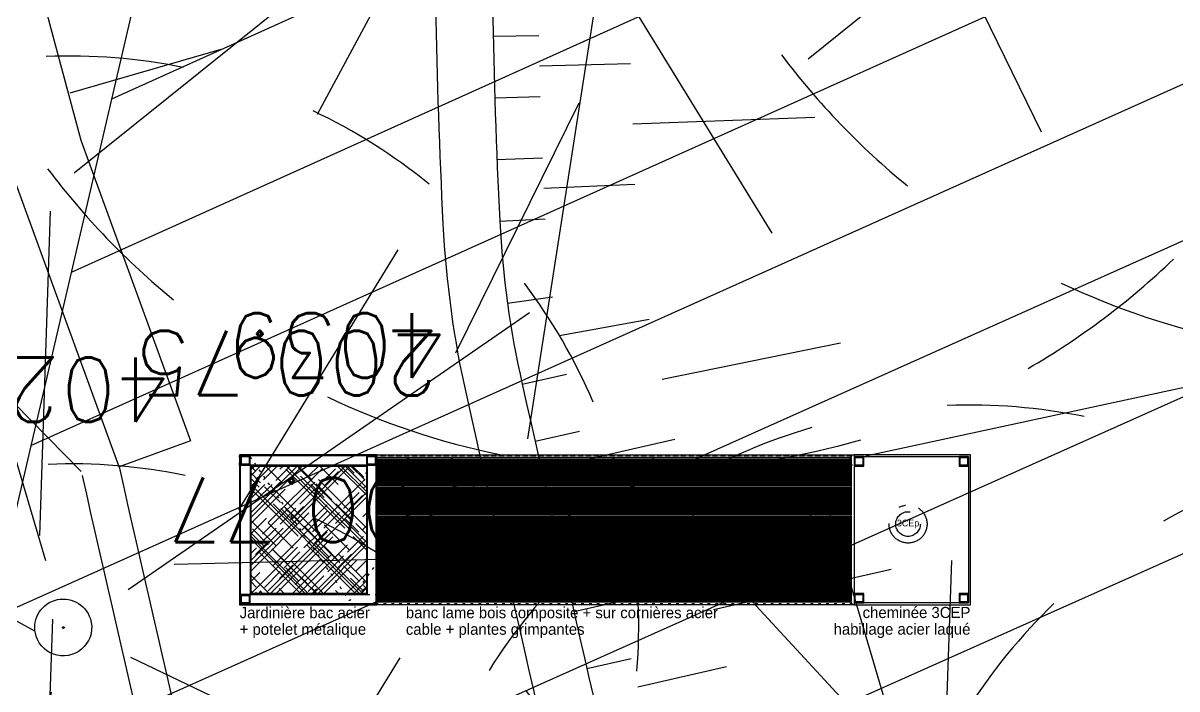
# Model space of a CAD drawing. Extents: x -594 to 29166, y -5797 to 14313.
# Drawn here: x 13270 to 13878, y 3901 to 4252 of the extents above; entities that cross this region are included whole.
import ezdxf
from ezdxf.enums import TextEntityAlignment as Align
from ezdxf.lldxf.tags import DXFTag

# ---------------------------------------------------------------- set-up
doc = ezdxf.new("R2010")
doc.units = 0
doc.linetypes.add('Style de ligne -15', pattern=[2.0832800000000002, 1.25, -0.41656, 0.1388600000000001, -0.2778600000000001])
doc.linetypes.add('Style de ligne -27', pattern=[0.16404198823221328, 0.05468066274407109, -0.1093613254881422])
doc.layers.get('0').update_dxf_attribs({"color": 252})
for name, color, linetype in [('A SITE', 252, 'Continuous'), ('B GÈnÈral_Hatch', 252, 'Continuous'), ('B Général', 252, 'Continuous'), ('C ANNOTATIONS-prestations', 252, 'Continuous'), ('Fond topo - CLO_MUR', 252, 'Continuous'), ('Fond topo - ESPACE_BOISE', 252, 'Continuous'), ('Fond topo - TAL', 252, 'Continuous'), ('Fond topo - TAL_HAC', 252, 'Continuous'), ('Fond topo - VEG', 252, 'Continuous'), ('Fond topo - Z_500', 252, 'Continuous'), ('prlm-VRD', 252, 'Continuous'), ('SA - béton balayé', 252, 'Continuous'), ('SA - EBC', 252, 'Continuous')]:
    doc.layers.add(name, color=color, linetype=linetype)
for name, color, linetype, plot in [('Fond topo - N', 252, 'Continuous', False), ('Fond topo - NCACHE', 252, 'Continuous', False), ('Fond topo - ZCACHE', 252, 'Continuous', False)]:
    doc.layers.add(name, color=color, linetype=linetype, plot=plot)
doc.layers.add('Fond topo - P', color=252, linetype='Continuous', lineweight=50)
doc.layers.add('Fond topo - VOI', color=252, linetype='Continuous', lineweight=25)
doc.styles.add('Eurostile', font='')
doc.styles.add('SIMPLEX', font='simplex_.ttf', dxfattribs={"height": 1.25})
doc.styles.get('Eurostile').set_extended_font_data('Eurostile')
tags = doc.linetypes.add('L1', pattern=[1.0000000298023224, 0.6000000238418579, -0.4000000059604645]).pattern_tags.tags
tags[6:7] = [DXFTag(74, 4), DXFTag(75, 0), DXFTag(340, '0'), DXFTag(46, 0.0), DXFTag(50, 0.0), DXFTag(44, 0.0), DXFTag(45, 0.0)]
tags[4:5] = [DXFTag(74, 4), DXFTag(75, 0), DXFTag(340, '0'), DXFTag(46, 0.0), DXFTag(50, 0.0), DXFTag(44, 0.0), DXFTag(45, 0.0)]
tags = doc.linetypes.add('L16', pattern=[0.37500001490116125, 0.300000011920929, -0.07500000298023224]).pattern_tags.tags
tags[6:7] = [DXFTag(74, 4), DXFTag(75, 0), DXFTag(340, '0'), DXFTag(46, 0.0), DXFTag(50, 0.0), DXFTag(44, 0.0), DXFTag(45, 0.0)]
tags[4:5] = [DXFTag(74, 4), DXFTag(75, 0), DXFTag(340, '0'), DXFTag(46, 0.0), DXFTag(50, 0.0), DXFTag(44, 0.0), DXFTag(45, 0.0)]
tags = doc.linetypes.add('L8', pattern=[0.22500000894069674, 0.1500000059604645, -0.07500000298023224]).pattern_tags.tags
tags[6:7] = [DXFTag(74, 4), DXFTag(75, 0), DXFTag(340, '0'), DXFTag(46, 0.0), DXFTag(50, 0.0), DXFTag(44, 0.0), DXFTag(45, 0.0)]
tags[4:5] = [DXFTag(74, 4), DXFTag(75, 0), DXFTag(340, '0'), DXFTag(46, 0.0), DXFTag(50, 0.0), DXFTag(44, 0.0), DXFTag(45, 0.0)]
pattern_1 = [(0, (0.5291666661738418, -0.705555555637693), (0.3527777774492279, -0.4409722221811535), [])]

# ---------------------------------------------------------------- blocks, each defined once
blk = doc.blocks.new('B n0.Groupe-198-1')
at = {"layer": 'B GÈnÈral_Hatch', "linetype": 'Continuous'}
h = blk.add_hatch(dxfattribs=at)
h.set_pattern_fill('BOIS FIL HOR', color=256, style=0, pattern_type=2)
h.set_pattern_definition(pattern_1)
h.paths.add_polyline_path([(123764.1965350585, -121944.9141044685), (124014.1965350585, -121944.9141044685), (124014.1965350585, -121959.4141044685), (123764.1965350585, -121959.4141044685)])
h = blk.add_hatch(dxfattribs=at)
h.set_pattern_fill('H_VEGETAL 3', color=256, style=0, pattern_type=2)
h.set_pattern_definition([(45, (0, 0), (23.21277777777778, -1.975555555555554), [44.00325499323885, -6.286179284748407]), (45, (-3.580694444444445, -6.790972222222223), (-3.547100376742661, -28.55567740103512), [18.85853785424522, -31.43089642374203]), (45.00000000000001, (3.143089642374203, -3.143089642374204), (2.536632579847984, -22.53913257984798), [40.349174572, -45.500133028]), (45, (1.605138888888889, -7.77875), (26.40036553643869, 1.257412241339084), [38.97431156544013, -11.31512271254713]), (45.00000000000001, (6.286179284748407, -6.286179284748408), (12.57235856949681, -12.57235856949681), [11.78344608, -2.945861519999999]), (45, (7.857724105935507, -7.857724105935509), (12.57235856949682, -12.57235856949682), [9.864344, -16.094456]), (45, (9.429268927122608, -9.42926892712261), (12.57235856949682, -12.57235856949682), []), (45.00000000000001, (0.1852083333333346, -21.73111111111112), (12.57235856949682, -12.57235856949682), [66.77511918, -54.63418841999999]), (135, (6.420555555555556, -3.210277777777778), (24.69444444444444, 4.198055555555555), [44.0034553, -6.286207899999997]), (135, (11.85333333333333, -12.10027777777778), (-29.63333333333333, 0.9877777777777794), [18.8586237, -31.4310395]), (135, (0.7408333333333332, -4.691944444444444), (-6.667499999999998, -21.73111111111112), [40.34934170399998, -45.500321496]), (135, (5.926666666666666, -14.07583333333333), (24.94138888888889, 3.704166666666667), [38.97448898, -11.31517422]), (135, (8.39611111111111, -20.0025), (16.79222222222223, 11.85333333333334), [11.78373056, -2.945932639999999]), (135, (3.704166666666667, -18.27388888888889), (-15.80444444444445, -12.84111111111111), [9.864344, -16.094456]), (135, (1.728611111111111, -19.50861111111112), (18.02694444444444, 10.61861111111111), []), (135, (4.444999999999999, -26.17611111111112), (14.32277777777778, 14.56972222222222), [66.77531476, -54.63434843999999])])
h.paths.add_polyline_path([(123697.8484915918, -122015.9141044685), (123697.8484915918, -121948.8141044684), (123758.6965350585, -121948.8141044684), (123758.6965350585, -122015.9141044685)])
h = blk.add_hatch(dxfattribs=at)
h.set_pattern_fill('BOIS FIL HOR', color=256, style=0, pattern_type=2)
h.set_pattern_definition(pattern_1)
h.paths.add_polyline_path([(123764.1965350585, -121960.0141044684), (124014.1965350585, -121960.0141044684), (124014.1965350585, -121974.5141044684), (123764.1965350585, -121974.5141044684)])
h = blk.add_hatch(dxfattribs=at)
h.set_pattern_fill('BOIS FIL HOR', color=256, style=0, pattern_type=2)
h.set_pattern_definition(pattern_1)
h.paths.add_polyline_path([(123764.1965350585, -121975.1141044684), (124014.1965350585, -121975.1141044684), (124014.1965350585, -121989.6141044684), (123764.1965350585, -121989.6141044684)])
h = blk.add_hatch(dxfattribs=at)
h.set_pattern_fill('BOIS FIL HOR', color=256, style=0, pattern_type=2)
h.set_pattern_definition(pattern_1)
h.paths.add_polyline_path([(123764.1965350585, -121990.2141044684), (124014.1965350585, -121990.2141044684), (124014.1965350585, -122004.7141044684), (123764.1965350585, -122004.7141044684)])
h = blk.add_hatch(dxfattribs=at)
h.set_pattern_fill('BOIS FIL HOR', color=256, style=0, pattern_type=2)
h.set_pattern_definition(pattern_1)
h.paths.add_polyline_path([(123764.1965350585, -122005.3141044684), (124014.1965350585, -122005.3141044684), (124014.1965350585, -122019.8141044684), (123764.1965350585, -122019.8141044684)])
at = {"layer": 'B Général', "linetype": 'Continuous', "flags": 128}
for points in [[(123764.1965350585, -122021.9141044685), (123764.1965350585, -121942.8141044684), (123691.8484915918, -121942.8141044684), (123691.8484915918, -122021.9141044685)], [(123697.3484915918, -121948.3141044684), (123697.3484915918, -121943.3141044684), (123692.3484915918, -121943.3141044684), (123692.3484915918, -121948.3141044684)], [(123692.3484915918, -121943.3141044684), (123763.6965350585, -121943.3141044684), (123763.6965350585, -122021.4141044685), (123692.3484915918, -122021.4141044685)], [(123692.8484915918, -121943.8141044684), (123696.8484915918, -121943.8141044684), (123696.8484915918, -121947.8141044684), (123692.8484915918, -121947.8141044684)], [(123763.6965350585, -121948.3141044684), (123763.6965350585, -121943.3141044685), (123758.6965350586, -121943.3141044685), (123758.6965350585, -121948.3141044684)], [(123759.1965350586, -121943.8141044685), (123763.1965350585, -121943.8141044685), (123763.1965350585, -121947.8141044684), (123759.1965350586, -121947.8141044684)], [(123764.1965350585, -121942.8141044684), (124014.1965350585, -121942.8141044684), (124014.1965350585, -121944.3141044684), (123764.1965350585, -121944.3141044684)], [(123764.1965350585, -121944.9141044685), (124014.1965350585, -121944.9141044685), (124014.1965350585, -121959.4141044685), (123764.1965350585, -121959.4141044685)], [(124014.1965350585, -121942.8141044684), (124015.6965350585, -121942.8141044684), (124015.6965350585, -122021.9141044685), (124014.1965350585, -122021.9141044685)], [(124076.9691125021, -122021.9141044685), (124076.9691125021, -121942.8141044684), (124015.7505171693, -121942.8141044684), (124015.7505171693, -121943.8141044685), (124075.9691125021, -121943.8141044685), (124075.9691125021, -122020.9141044685), (124015.7505171693, -122020.9141044685), (124015.7505171693, -122021.9141044685)], [(124020.7505171692, -121948.8141044684), (124020.7505171692, -121943.8141044685), (124015.7505171693, -121943.8141044685), (124015.7505171693, -121948.8141044684)], [(124016.2505171693, -121944.3141044685), (124020.2505171692, -121944.3141044685), (124020.2505171692, -121948.3141044684), (124016.2505171693, -121948.3141044684)], [(124075.9691125021, -121948.8141044684), (124075.9691125021, -121943.8141044685), (124070.9691125021, -121943.8141044685), (124070.9691125021, -121948.8141044684)], [(124071.4691125021, -121944.3141044685), (124075.4691125021, -121944.3141044685), (124075.4691125021, -121948.3141044684), (124071.4691125021, -121948.3141044684)], [(123759.1965350585, -122016.4141044685), (123759.1965350585, -121948.3141044684), (123697.3484915918, -121948.3141044684), (123697.3484915918, -122016.4141044685)], [(123697.8484915918, -122015.9141044685), (123697.8484915918, -121948.8141044684), (123758.6965350585, -121948.8141044684), (123758.6965350585, -122015.9141044685)], [(123697.8484915918, -121948.8141044684), (123758.6965350585, -121948.8141044684), (123758.6965350585, -122015.9141044685), (123697.8484915918, -122015.9141044685)], [(123764.1965350585, -121960.0141044684), (124014.1965350585, -121960.0141044684), (124014.1965350585, -121974.5141044684), (123764.1965350585, -121974.5141044684)], [(123764.1965350585, -121975.1141044684), (124014.1965350585, -121975.1141044684), (124014.1965350585, -121989.6141044684), (123764.1965350585, -121989.6141044684)], [(123764.1965350585, -121990.2141044684), (124014.1965350585, -121990.2141044684), (124014.1965350585, -122004.7141044684), (123764.1965350585, -122004.7141044684)], [(123764.1965350585, -122005.3141044684), (124014.1965350585, -122005.3141044684), (124014.1965350585, -122019.8141044684), (123764.1965350585, -122019.8141044684)], [(123697.3484915918, -122021.4141044685), (123697.3484915918, -122016.4141044685), (123692.3484915918, -122016.4141044685), (123692.3484915918, -122021.4141044685)], [(123692.8484915918, -122016.9141044685), (123696.8484915918, -122016.9141044685), (123696.8484915918, -122020.9141044685), (123692.8484915918, -122020.9141044685)], [(124020.7505171692, -122020.9141044685), (124020.7505171692, -122015.9141044685), (124015.7505171693, -122015.9141044685), (124015.7505171693, -122020.9141044685)], [(124016.2505171693, -122016.4141044685), (124020.2505171692, -122016.4141044685), (124020.2505171692, -122020.4141044685), (124016.2505171693, -122020.4141044685)], [(124075.9691125021, -122020.9141044685), (124075.9691125021, -122015.9141044685), (124070.9691125021, -122015.9141044685), (124070.9691125021, -122020.9141044685)], [(124071.4691125021, -122016.4141044685), (124075.4691125021, -122016.4141044685), (124075.4691125021, -122020.4141044685), (124071.4691125021, -122020.4141044685)], [(123764.1965350585, -122020.4141044685), (124014.1965350585, -122020.4141044685), (124014.1965350585, -122021.9141044685), (123764.1965350585, -122021.9141044685)]]:
    blk.add_lwpolyline(points, close=True, dxfattribs=at)
at = {"layer": 'B Général', "linetype": 'Style de ligne -27', "ltscale": 25.4, "flags": 128}
for points in [[(123691.8484915918, -121948.3141044684), (123691.8484915918, -121943.3141044684), (124014.1965350585, -121943.3141044684), (124014.1965350585, -121948.3141044684)], [(123697.3484915918, -121948.3141044684), (123697.3484915918, -121943.3141044684), (124015.6965350585, -121943.3141044684), (124015.6965350585, -121948.3141044684)], [(123697.3484915918, -122021.4141044685), (123697.3484915918, -122016.4141044685), (124015.6965350585, -122016.4141044685), (124015.6965350585, -122021.4141044685)]]:
    blk.add_lwpolyline(points, close=True, dxfattribs=at)
blk.add_lwpolyline([(124014.1965350585, -121943.7141044684), (123961.6965350585, -122019.8141044684), (123909.1965350585, -121943.7141044684), (123856.6965350585, -122019.8141044684), (123804.1965350585, -121943.7141044684), (123749.8484915918, -122019.8141044684), (123697.3484915918, -121943.7141044684)], dxfattribs=at)
at = {"layer": 'B Général', "linetype": 'Style de ligne -27', "ltscale": 25.4}
for centre in [(123779.3552676695, -121946.8141044684), (123887.6619343362, -121946.8141044684)]:
    blk.add_circle(centre, 2.500000000005726, dxfattribs=at)
at = {"layer": 'C ANNOTATIONS-prestations', "char_height": 5.87962962962963, "line_spacing_factor": 0.8945783132530121, "style": 'Eurostile'}
for s, insert, width, attachment_point in [('Jardinière bac acier ', (123691.8484915918, -122023.0900303944), 81.75, 1), ('banc lame bois composite + sur cornières acier', (123779.4357063103, -122023.0900303944), 202, 1), ('cheminée 3CEP \\Phabillage acier laqué', (124076.9691125021, -122023.0018359499), 79.8217977867229, 3), ('+ potelet métalique', (123691.8484915918, -122031.8212803944), 81.75, 1), ('cable + plantes grimpantes', (123779.4357063103, -122031.8212803944), 202, 1)]:
    blk.add_mtext(s, dxfattribs=dict(at, insert=insert, width=width, attachment_point=attachment_point))
blk = doc.blocks.new('xi.3cep130-200')
at = {"layer": 'B Général', "linetype": 'Style de ligne -15', "ltscale": 25.4}
for radius in [10, 6.5]:
    blk.add_circle((0, 0), radius, dxfattribs=at)
at = {"layer": 'B Général', "insert": (0, 0), "char_height": 3.527777777777778, "width": 16.49075757575903, "attachment_point": 5, "line_spacing_factor": 0.8945783132530122, "style": 'Eurostile'}
blk.add_mtext('3CEp', dxfattribs=at)
blk = doc.blocks.new('A 90.PTOPO')
at = {"layer": 'Fond topo - NCACHE', "style": 'SIMPLEX'}
blk.add_attdef('MAT', text='', height=0.34, dxfattribs=at).set_placement((0.09999999986030161, -0.09999999962747097), align=Align.TOP_LEFT)
at = {"layer": 'Fond topo - ZCACHE', "style": 'SIMPLEX'}
blk.add_attdef('ALT', (0.09999999986030161, 0.09999999962747097), '', height=0.34, dxfattribs=at)
blk = doc.blocks.new('A 90.VEG14')
at = {"ltscale": 2, "flags": 128}
for points in [[(0.5, 0, -1), (-0.5, 0, -1)], [(0.016, 0, -1), (-0.016, 0, -1)]]:
    blk.add_lwpolyline(points, format="xyb", close=True, dxfattribs=at)
blk = doc.blocks.new('A 90.VEG12')
at = {"ltscale": 2}
for p, q in [((0.01815258799999997, 0.057406781), (0.100441039, 0.47293725)), ((0.05749608, 0.253444298), (0.145517598, 0.414706841)), ((0.037902722, 0.15845596), (-0.06593155700000003, 0.344147082)), ((-0.158788295, 0.086017079), (-0.245985314, 0.284587218)), ((0.04981112299999996, 0.033821695), (0.391570728, 0.285894318)), ((0.143890955, 0.107467204), (0.230033352, 0.253971609)), ((0.2917471699999999, 0.208620217), (0.392372872, 0.233301274)), ((-0.05229389700000003, 0.02983962500000001), (-0.383643778, 0.204631851)), ((-0.05265807700000003, -0.029192154), (-0.412380265, -0.256628677)), ((-0.09359106700000003, -0.049762263), (-0.2956446150000001, -0.04653133200000001)), ((0.01825986499999999, -0.057372749), (0.107637982, -0.4128258760000001)), ((0.02259491799999996, -0.07955337300000001), (0.001649748999999978, -0.36183712)), ((-0.151821475, -0.09483882200000002), (-0.2999525240000001, -0.315936062)), ((0.05371548199999998, -0.188497704), (0.197263789, -0.356749422))]:
    blk.add_line(p, q, dxfattribs=at)
for start, end in [(90, 103.8461539085843), (62.30769199853572, 76.15384597947835), (117.6923078993823, 131.5384619204946), (34.61538499867542, 48.46153799321151), (173.0769230068974, 186.9230769931026), (200.7692310571047, 214.6153850641662), (311.5384620067885, 325.3846150013246), (228.4615380795054, 242.3076921006177), (283.8461540205217, 297.6923080014643), (256.1538460914157, 270)]:
    blk.add_arc((0, 0), 0.496982058, start, end, dxfattribs=at)
blk = doc.blocks.new('A$C380262B1')
at = {"layer": 'SA - béton balayé'}
h = blk.add_hatch(dxfattribs=at)
h.set_pattern_fill('BETON_BALAYE', color=256, scale=50, angle=-20.82846392552948, style=0, pattern_type=2)
h.set_pattern_definition([(339.1715360744705, (-355966725.0913794, -417896002.4038396), (120.5899727452301, 7.619611099305162), [750, -100, 250, -50]), (339.1715360744705, (-355966654.0479279, -417896002.6831044), (-23.08696394935313, 79.93273481872912), [150, -16.5, 300, -37.5]), (339.1715360744705, (-355966686.6133692, -417895971.5705341), (254.9204179624569, -61.13779932125717), [400, -70, 200, -50])])
h.paths.add_polyline_path([(1873.113977955654, -1045.302820485085), (1723.694125330076, -1045.058329775929), (1723.307328578085, -925.0544283539057), (2345.532266516238, -924.7764729894698), (2345.145130297169, -964.4988502375782), (3017.950370302424, -1034.733838774264), (4386.429105047137, -1035.296649020165, 0.4554572218905719), (4485.51508099772, -921.50833401829, -0.01964105558483272), (4467.221169918776, -749.9391863122582), (4481.542929168791, 248.8766504451632, 0.1673816827692034), (4271.636023558676, 941.6985101997852, -0.1543094570110363), (3947.719518048689, 1816.496034897864), (3948.121993010864, 2223.469870258123), (4228.121712291613, 2223.073383234441), (4227.560372790322, 1826.65438670665, 0.1545072172811908), (4495.384320942685, 1110.103053227067, -0.1683812778433724), (4761.346017243341, 238.37751140818), (4744.886533962563, -628.3880593255162, 0.0517561400087343), (4870.208288822323, -1347.367929667234, 0.07683847701793518), (5066.27194066532, -1775.590235739946, 0.01799232693758742), (5358.835439849645, -2186.503778491169), (5613.365647150204, -2444.26066800952), (5515.134513610974, -2706.88981320709, -0.1699699658030997), (4566.215102141723, -1299.586025625467, 0.3336449647308316), (4374.211731227115, -1155.291634611785), (3011.679256986827, -1154.731269739568), (2987.463968060911, -1152.203405182809), (2588.298533950001, -2690.259298682213), (2395.835024816915, -3771.221282333136, 0.4142135626327677), (2476.75752537325, -3887.20209505409), (2969.033070793375, -3974.850948899984), (2947.999150305986, -4092.993126623333), (2455.722538055852, -4005.344082973897, -0.4142135620652547), (2277.693036897108, -3750.186295062304), (2470.928195118904, -2664.89038169384), (2866.758767655119, -1139.602836966515)])
at = {"layer": 'SA - EBC'}
h = blk.add_hatch(dxfattribs=at)
h.set_pattern_fill('_USER', color=256, scale=75, angle=-335.8284639255295, style=0, pattern_type=0)
h.set_pattern_definition([(24.17153607447054, (-355966725.0913794, -417896002.4038396), (-30.71023888770651, 68.42427367140989), [])])
h.paths.add_polyline_path([(9533.967289561406, -8391.022676602006), (7823.560263682157, -8197.032719478011), (7677.26634000428, -8624.200356937945), (6795.644808141515, -8561.406107898802), (5968.179506575689, -8295.55842038244), (5307.727831928059, -7899.99740216881, -0.3248648439675891), (5215.66356504336, -6186.960641667247, -0.2814891280233847), (6034.588919347152, -5793.906059488654), (6977.488194359466, -5966.359615046531, 0.1695292869953866), (8622.524935239926, -5863.042801246047, 0.3340686001642133), (8902.106720628217, -5382.998490706086, 0.09326601099187866), (8620.675744628534, -4484.154293872416, 0.153138720952933), (7983.041431754827, -3856.574170198292), (6774.001917056739, -3250.65084323287), (5737.27900213562, -2651.023222506046, -0.1642525569746835), (4858.435642998666, -1650.659172795713), (4817.150435736403, -1198.612694069743), (4848.756969021633, -647.3217743448913), (5422.659926814958, 1808.548009581864, 0.4390366150430304), (6435.564773995429, 2874.098786618561, -0.09336270403907257), (6508.739385334775, 3486.828686110675, 0.1042719612268155), (6540.439700800925, 3811.755312792957), (6460.564939025789, 4655.403570830822), (7373.38954936713, 4920.791836176068), (7554.008261486888, 4259.8578767851), (7298.873095074669, 4188.137014396489), (7509.021686343476, 3441.03382807225, -0.2009829630450486), (7456.712778378278, 3016.095944307745), (7105.68882166408, 2168.347155954689), (7082.51023539342, 1970.99042609334), (7207.488740049303, 1059.89730162546), (7767.198439734057, -779.9824859946966), (8823.304629139602, -984.4878826290369, 0.1214178809896852), (9894.772318005562, -3098.331943433732, 0.01018302281994621), (10254.53238859773, -3499.40192066133), (9617.819940159097, -3345.007801242173), (9300.242931814864, -4358.367580920458), (9996.567213023081, -4620.499769318849), (9784.691719617695, -7276.41688529402), (9646.94292745553, -8212.627615593374)])
at = {"layer": 'Fond topo - CLO_MUR', "ltscale": 2, "flags": 128}
blk.add_lwpolyline([(4726.142041664571, 1619.95029039681), (4729.938780330122, 1659.76969236508), (5041.431534476578, 1630.069181136787), (5074.264302058145, 1497.377115488052), (5177.383270347491, 1030.781441833824), (5205.340529745445, 926.6446113586426), (5263.025977322832, 768.2008875533938), (5225.43954201974, 754.5165942981839)], dxfattribs=at)
at = {"layer": 'Fond topo - CLO_MUR', "linetype": 'L16', "ltscale": 2, "flags": 128}
blk.add_lwpolyline([(5225.43954201974, 754.5165942981839), (5167.159297922626, 914.594036154449), (5138.519007898867, 1021.275059320033), (5035.314910905436, 1488.255926035345), (5009.412129828706, 1592.940781265497), (4726.142041618004, 1619.95029039681)], dxfattribs=at)
at = {"layer": 'Fond topo - ESPACE_BOISE', "linetype": 'L1', "ltscale": 2, "flags": 128}
blk.add_lwpolyline([(9533.967289561406, -8391.022676602006), (7823.560263682157, -8197.032719478011), (7677.26634000428, -8624.200356937945), (6795.644808141515, -8561.406107898802), (5968.179506575689, -8295.55842038244), (5307.727831928059, -7899.99740216881, -0.3248648439675891), (5215.66356504336, -6186.960641667247, -0.2814891279475962), (6034.588919347152, -5793.906059488654), (6977.488194359466, -5966.359615046531, 0.1695292870025676), (8622.524935239926, -5863.042801246047, 0.3340686001642133), (8902.106720628217, -5382.998490706086, 0.09326601102169153), (8620.675744628534, -4484.154293872416, 0.153138720952933), (7983.041431754827, -3856.574170198292), (6774.001917056739, -3250.65084323287), (5737.27900213562, -2651.023222506046, -0.1642525569996709), (4858.435642998666, -1650.659172795713), (4817.150435736403, -1198.612694069743), (4848.756969021633, -647.3217743448913), (5422.659926814958, 1808.548009581864, 0.4390366150430304), (6435.564773995429, 2874.098786618561, -0.09336270405047195), (6508.739385334775, 3486.828686110675, 0.104271961321091), (6540.439700800925, 3811.755312792957), (6460.564939025789, 4655.403570830822), (7373.38954936713, 4920.791836176068), (7554.008261486888, 4259.8578767851), (7298.873095074669, 4188.137014396489), (7509.021686343476, 3441.03382807225, -0.2009829630843761), (7456.712778378278, 3016.095944307745), (7105.68882166408, 2168.347155954689), (7082.51023539342, 1970.99042609334), (7207.488740049303, 1059.89730162546), (7767.198439734057, -779.9824859946966), (8823.304629139602, -984.4878826290369, 0.121417881002313), (9894.772318005562, -3098.331943433732, 0.01018302282179253), (10254.53238859773, -3499.40192066133), (9617.819940159097, -3345.007801242173), (9300.242931814864, -4358.367580920458), (9996.567213023081, -4620.499769318849), (9784.691719617695, -7276.41688529402), (9646.94292745553, -8212.627615593374)], format="xyb", close=True, dxfattribs=at)
at = {"layer": 'Fond topo - TAL', "ltscale": 2, "flags": 128}
blk.add_lwpolyline([(6275.89609012939, 2814.07193094492), (6116.214623302221, 2704.925582744181), (5915.405983803794, 2509.227343276143), (5704.241474205628, 2305.02010807395), (5472.977322107181, 2020.056887250394), (5394.409921625629, 1864.994806796312), (5387.704791780561, 1716.383168287575), (5422.402935335413, 1111.354705970734, 0.01722442098464425), (5426.068811537698, 884.0421079657972, 0.04305158201332675), (5437.886550044641, 798.0808554217219, 0.001177569187106519), (5513.290372723714, 468.6669829301536, 0.002427729877448871), (5550.964989326894, 309.369040466845, 0.001967021161989692), (5665.979576995596, -158.5412297397852, 0.009053492578674051)], format="xyb", dxfattribs=at)
at = {"layer": 'Fond topo - TAL', "linetype": 'L8', "ltscale": 2, "flags": 128}
blk.add_lwpolyline([(5205.937368283048, 750.0820459797978, 0.001164838968751395), (5278.977398714051, 432.2940057143569, 0.002306011098395101), (5317.01750359498, 271.8948707915843, 0.0003060880427634036), (5449.896251037717, -275.6433725357056, 0.003733443309130319), (5461.225120723248, -320.7323646172881, 0.02303033537768723), (5525.319082802162, -528.166111279279, 0.01069699115838556), (5691.911232238635, -961.3684616982937, 0.003771884424086066), (5709.500161511824, -1003.431219421327, 0.001382538214981839), (5758.38501737453, -1117.031494993716, 0.03661887789284379), (5957.885807240382, -1498.056274838746, 0.03752440099679374), (6205.448941607028, -1837.196699343622, 0.04028550190851635), (6451.502227922902, -2082.904460746795, 0.04917095924580399), (6686.922064470127, -2246.013048756868, 0.006033711204905718), (6822.157270042226, -2319.117279909551, 0.002063562969709008), (7219.866421166807, -2525.856100022793, 0.007761415611758534), (7381.736469687894, -2606.000236514956, 0.004421614268413964), (7666.724392818287, -2738.557008188218), (7960.304197249934, -2909.094837494195)], format="xyb", dxfattribs=at)
at = {"layer": 'Fond topo - TAL_HAC', "ltscale": 2}
for p, q in [((5422.580064600334, 981.4277201890945), (5446.574749378487, 981.9327967241406)), ((5446.993391262367, 965.8144591376185), (5494.977209204808, 967.0607438310981)), ((5423.423481080681, 948.9549282938242), (5447.412033146247, 949.6961215510964)), ((5496.114766318351, 935.3067343123257), (5592.053224146366, 938.743638433516)), ((5424.586434243247, 916.4920095354319), (5448.566530225798, 917.469247430563)), ((5449.302329448983, 901.3622716069221), (5497.252323431894, 903.5527246072888)), ((5426.068811537698, 884.0421079657972), (5450.038128811866, 885.2552959695458)), ((5430.127296736464, 840.8070956356823), (5453.903661062941, 844.0758106298745)), ((5457.59883816354, 823.7283600494266), (5504.826373746619, 832.3050666600466)), ((5511.558828083798, 800.6953068077564), (5605.61689408496, 819.9067674577236)), ((5437.886550044641, 798.0808554217219), (5461.294015310705, 803.3809092827141)), ((5157.813701918349, 800.5775414407253), (5205.469078896567, 752.1629555150867)), ((5618.975692754611, 760.3011843748391), (5806.635131407529, 800.8959508500993)), ((5444.677316676825, 768.1195044890046), (5468.082510260865, 773.4295810572803)), ((5471.483170194551, 758.4553717635572), (5518.291282467544, 769.0855467692018)), ((5451.480912370607, 738.1610641255975), (5474.883829988539, 743.4811623767018)), ((5096.677758498117, 714.3579166382551), (5180.780758708715, 668.0687671527267)), ((5458.297335775569, 708.2055396400392), (5481.697973143309, 713.5356586426497)), ((5485.111455945298, 698.5643672756851), (5531.91044726409, 709.234625659883)), ((5538.745655631647, 679.3150078505278), (5632.334491563961, 700.6956017576158)), ((5465.126585680991, 678.252936899662), (5488.524938654155, 683.5930759087205)), ((5471.968660922721, 648.3032612130046), (5495.364724984393, 653.6534190177917)), ((5498.791028046981, 638.685056194663), (5545.580864092335, 649.3953903205693))]:
    blk.add_line(p, q, dxfattribs=at)
at = {"layer": 'Fond topo - VOI', "linetype": 'L16', "ltscale": 2, "flags": 128}
for points in [[(5392.407969431952, 1111.904269549996, 0.01722442130375293), (5396.107164770365, 882.525622472167, 0.04305158241120926), (5408.627218520269, 791.4557883515954, 0.001177569187763674), (5484.062571497634, 461.9041703641415, 0.002427729493112618), (5521.804238390177, 302.3227220401168, 0.001967020956825959), (5636.875169211999, -165.8167663961649, 0.009053493585175633), (5664.113873941824, -266.960016451776, 0.02150890483590385), (5693.746245000511, -355.1410974003375, 0.003755857879048691), (5888.642630679533, -850.696587562561, 0.006031040761159129), (6008.609275799245, -1139.030693657696, 0.008024603406108846), (6104.830426676199, -1353.119766991585, 0.04845863152505209), (6216.053937375546, -1540.669515356421, 0.03430654925623074), (6414.407409727573, -1775.824036449194, 0.02760387630777388), (6638.150424184278, -1982.723907381296, 0.04574181495738096), (6790.166542027146, -2086.655191704631, 0.003041655411540011), (6905.363101279363, -2149.915267992765, 0.0008412879643141841), (7323.613393446431, -2375.387286581099, 0.002454288050361413), (7422.52728305757, -2427.871722541749, 0.001190149676915431), (7627.286710543558, -2534.613265283406, 0.2729859319538775), (7818.640415603295, -2537.865278497338, 0.5229621065076793), (7831.962817022577, -2392.043141648173, -0.00786055030879591), (7655.119823943824, -2220.974797196686, -0.01612499385767952), (7572.994566615671, -2133.528076577932, -0.005612051181520921), (7234.075024491176, -1739.662334322929, -0.02310981858493283), (7157.358596613631, -1639.397700689733, -0.02656853706870258), (7047.00267999433, -1460.921823047101, -0.03868213082134395), (6987.748695677146, -1329.415004514158, -0.007175393436975411), (6937.438285909593, -1183.32435907796, -0.004924544095459816), (6869.306644191965, -968.754799850285, -0.003633774744343019), (6784.960411116481, -686.4572174847126, -0.005756498423518589), (6735.071917390451, -507.2855721227825, -0.02086462172059421), (6680.986850569025, -263.5070498101413, -0.01528835093536459), (6631.409636558965, 73.58195064589381, -0.009986619233383176), (6606.898569175974, 329.5134760439396, -0.02421681082814337), (6604.025940550491, 435.5511002242565, -0.004068535890819898), (6607.786591118202, 563.0926269106567, -0.001171863945288602), (6625.482830638066, 1005.729702953249, -0.00152953393264567), (6646.950672985986, 1478.675435110927, -0.006277708744472327), (6653.980015730485, 1593.814995978028, -0.02954878833963652), (6665.949301002547, 1683.544186316431, -0.007897955815137008), (6735.661067813635, 2014.690958615392, -0.009534637172886556), (6803.580167004839, 2289.433746226132, -0.03049426633253396), (6831.640211259946, 2373.435025289655, -0.01959706265007154), (6864.077265607193, 2445.57635160163, -0.007385007286054106), (6960.320823127404, 2632.030238676816, -0.00703834365838784), (7075.096242548898, 2839.478127937764, -0.02475780953821647), (7111.427237140015, 2896.292627044022, -0.03116737178628414), (7157.645668694749, 2953.358696680516, 0.01624541013141497), (7249.477941682562, 3060.073339007795, 0.01140558707328078), (7334.763849945739, 3171.03962264955, 0.007490832612850338), (7458.135183434933, 3344.7704016231, 0.04894958720658051), (7477.731918497011, 3380.245566368103, 0.0172000170103988), (7519.617923954502, 3487.450566142797)], [(5225.43954201974, 754.5165942981839, 0.00116483880797662), (5298.458698764443, 436.8193732574582, 0.002306011182776433), (5336.456233309582, 276.5997398644686, 0.0003060878564784329), (5469.329205621034, -270.9147073328495, 0.003733440487316977), (5480.585294729099, -315.7140320166945, 0.02303033540982148), (5544.135634880513, -521.3883996941149, 0.01069699115751624), (5710.42065853253, -953.7921075709164, 0.003771883424577017), (5727.893177466467, -995.5764777958393, 0.001382537500526071), (5776.734314719215, -1109.075158648193, 0.03661887814454393), (5974.878058070317, -1487.508127186447, 0.03752440110708656), (6220.673739444464, -1824.227291718125, 0.04028550176440735), (6464.450227888301, -2067.661452759057, 0.04917095898867555), (6696.644432889298, -2228.535189852118, 0.006033710847697392), (6831.455027591437, -2301.409888826311, 0.002063563105577488), (7229.017702722922, -2508.072567172348, 0.007761416038727673), (7390.331339929253, -2587.941216677427, 0.004435667204064966), (7675.906978966668, -2720.761590451002), (7973.655408108607, -2893.720936030149), (8098.612712789327, -3052.469847723842)]]:
    blk.add_lwpolyline(points, format="xyb", dxfattribs=at)
at = {"layer": 'Fond topo - P', "ltscale": 2}
ref = blk.add_blockref('A 90.PTOPO', (5408.627218520269, 791.4557883515954), dxfattribs=dict(at, xscale=100, yscale=100, zscale=100, rotation=179.9607580165254))
ref.add_attrib('MAT', '4039', dxfattribs={"layer": 'Fond topo - N', "color": 0, "ltscale": 2, "height": 34, "rotation": 179.9607579854925, "style": 'SIMPLEX'}).set_placement((5398.634069832042, 801.462634652853), align=Align.TOP_LEFT)
ref.add_attrib('ALT', '200.75', (5394.323180103675, 826.1820955201983), dxfattribs={"layer": 'Fond topo - Z_500', "color": 0, "ltscale": 2, "height": 34, "rotation": 179.9607579854925, "style": 'SIMPLEX'})
ref = blk.add_blockref('A 90.PTOPO', (5263.025977322832, 768.2008875533938), dxfattribs=dict(at, xscale=100, yscale=100, zscale=100, rotation=179.9607580165254))
ref.add_attrib('MAT', '4026', dxfattribs={"layer": 'Fond topo - N', "color": 0, "ltscale": 2, "height": 34, "rotation": 179.9607579854925, "style": 'SIMPLEX'}).set_placement((5253.032828774303, 778.2077342271805), align=Align.TOP_LEFT)
ref.add_attrib('ALT', '200.77', (5411.045849090442, 748.7982573918998), dxfattribs={"layer": 'Fond topo - Z_500', "color": 0, "ltscale": 2, "height": 34, "rotation": 179.9607579854925, "style": 'SIMPLEX'})
at = {"layer": 'Fond topo - VEG', "ltscale": 2, "zscale": 100}
for name, p, xscale, yscale, rotation in [('A 90.VEG12', (5892.217154195532, 1210.682280082256), 799.9999999999999, 799.9999999999999, 182.3278434684567), ('A 90.VEG12', (5505.520750395954, 1150.633388571441), 799.9999999999999, 799.9999999999999, 182.3278434684567), ('A 90.VEG12', (5199.201655155048, 670.9418572485447), 603.8399999999998, 603.8399999999998, 182.3278434684567), ('A 90.VEG12', (5674.074351415038, 486.9938150048256), 603.8399999999998, 603.8399999999998, 182.3278434684567), ('A 90.VEG12', (5926.031442405656, 466.1161537282169), 603.8399999999998, 603.8399999999998, 182.3278434684567), ('A 90.VEG12', (5200.323932571337, 456.0334606096148), 603.8399999999998, 603.8399999999998, 182.3278434684567), ('A 90.VEG14', (5196.004296839237, 669.9191825464368), 29.99999999999999, 29.99999999999999, 197.7368755850334)]:
    blk.add_blockref(name, p, dxfattribs=dict(at, xscale=xscale, yscale=yscale, rotation=rotation))

msp = doc.modelspace()

# ---------------------------------------------------------------- linework, layer by layer
at = {"layer": 'A SITE', "linetype": 'Style de ligne -15', "lineweight": 50, "ltscale": 25.4}
msp.add_open_spline([(4176.460323989, 5442.268083721201), (4369.671814654253, 5480.305082514233), (4562.883305319505, 5518.342081307264), (4903.035870079556, 5519.770962749722), (5243.188434839607, 5521.199844192178), (5979.862232432676, 5524.644192387673), (6716.536030025745, 5528.088540583168), (7278.196035443951, 5527.680984529125), (7839.856040862154, 5527.273428475082), (8021.33605249903, 5527.04436151977), (8202.816064135908, 5526.815294564457), (8808.175518535207, 5525.355672830381), (9413.534972934507, 5523.896051096305), (10716.35055125782, 5525.292875773189), (12019.16612958114, 5526.689700450073), (12242.59736941556, 5526.219074095052), (12466.02860924998, 5525.748447740031), (12816.58825669966, 5520.962446153984), (13167.14790414932, 5516.176444567938), (13202.67334411069, 5616.323253230989), (13238.19878407206, 5716.470061894041), (13267.88797985007, 5802.201202280354), (13297.57717562809, 5887.932342666667), (13327.26637146807, 5973.663483182873), (13356.95556730804, 6059.39462369908), (13408.40586833479, 6207.963585019167), (13459.85616936153, 6356.532546339254), (13477.00626972637, 6406.055533505653), (13494.1563700912, 6455.578520672052), (13528.56424594086, 6560.211756405557), (13562.97212179051, 6664.844992139062), (13573.34426940263, 6696.386357049848), (13583.71641701474, 6727.927721960633), (13599.14459516289, 6774.844311820367), (13614.57277331104, 6821.7609016801), (13678.89845151418, 7117.445058481407), (13743.22412971732, 7413.129215282714), (13957.44417426001, 7453.649993311512), (14171.6642188027, 7494.17077134031), (14164.33110006091, 7534.454284825461), (14156.99798131911, 7574.737798310613), (14190.69856097776, 7584.1885789299), (14224.3991406364, 7593.639359549188), (14227.54598275065, 7586.876309721521), (14230.6928248649, 7580.113259893854), (14293.31613396937, 7599.075882379029), (14355.93944307384, 7618.038504864206), (14360.33627129155, 7603.518153668139), (14364.73309950925, 7588.997802472074), (14537.19463817218, 7591.452871283189), (14709.72105367121, 7640.318572682433), (14664.80085229129, 7789.364483691123), (14619.88065091136, 7938.410394699813), (15047.10136485209, 8062.384212492531), (15474.32207879282, 8186.35803028525), (15686.72011032906, 8247.99634733282), (15899.1181418653, 8309.634664380394), (15904.18095425764, 8311.16615035549), (15909.24376664999, 8312.697636330588), (15908.24632720474, 8315.994988719141), (15907.24888775948, 8319.292341107695), (17672.66370066847, 8849.18489157519), (19438.07851357746, 9379.077442042686), (19648.94625719312, 9442.84166650947), (19859.81400080878, 9506.605890976254), (20255.34999765514, 9309.740046358256), (20650.88599450151, 9112.87420174026), (20960.83037043088, 8222.925854629979), (21270.77474636025, 7332.977507519699), (21180.20482578994, 7304.155253916865), (21089.63490521962, 7275.333000314032), (21163.08192130905, 7017.583632131451), (21236.52893739848, 6759.834263948869), (21251.59096196499, 6763.900398713808), (21266.65298653151, 6767.966533478745), (21275.66331628615, 6734.589920389879), (21284.67364604079, 6701.213307301014), (21269.90174220742, 6697.225493309333), (21255.12983837404, 6693.237679317652), (21270.02909754186, 6638.046934804524), (21284.92835670968, 6582.856190291396), (21291.18791271421, 6584.546016145794), (21297.44746871873, 6586.235842000193), (21305.99505503359, 6495.045994312171), (21402.88127022713, 6506.77370062368), (21487.34614140726, 6527.117243858374), (21571.8110125874, 6547.460787093069), (21569.54090915693, 6559.077459708715), (21567.27080572647, 6570.694132324361), (21604.9826147757, 6578.638180696444), (21642.69442382495, 6586.582229068526), (21649.99092684802, 6549.24424479024), (21657.28742987109, 6511.906260511954), (21652.49321263043, 6510.896351562153), (21647.69899538977, 6509.88644261235), (21807.59759874861, 5746.171790918018), (21967.49620210746, 4982.457139223686), (21977.29087856582, 4938.619647976331), (21987.08555502418, 4894.782156728977), (22015.77968985148, 4743.897667099305), (22044.47382467878, 4593.013177469635), (22063.49845796792, 4473.15386370534), (22082.52309125707, 4353.294549941044), (22101.17758034708, 4237.725041504161), (22119.8320694371, 4122.155533067276), (22124.34521501322, 4087.383801149612), (22128.85836058934, 4052.612069231947), (22138.67043277023, 3933.294823616047), (22148.48250495112, 3813.977578000148), (22152.89930715496, 3687.239417307076), (22157.31610935879, 3560.501256614004), (22156.076484195, 3368.858372212821), (22154.83685903121, 3177.215487811639), (22152.19921093334, 3078.786779554529), (22149.56156283546, 2980.358071297419), (22145.45597761818, 2863.604543402881), (22141.35039240089, 2746.851015508344), (22132.84957172425, 2586.184714510545), (22124.3487510476, 2425.518413512747), (22087.73229281092, 1950.645502867765), (22051.11583457425, 1475.772592222784), (21993.93267188069, 847.2728484507301), (21936.74950918714, 218.7731046786765), (21915.72911809816, 183.1543716948916), (21894.70872700917, 147.5356387111067), (21213.22959377029, 141.5663173796755), (20531.75046053142, 135.5969960482442), (20529.70391122794, 160.0584829811443), (20527.65736192447, 184.5199699140445), (20322.85211202239, 176.690893984845), (20118.04686212031, 168.8618180556456), (19882.16605612223, 159.8448189737624), (19646.28525012414, 150.8278198918793), (19256.88795437214, 145.1817412266304), (18867.49065862014, 139.5356625613815), (18773.40076004949, -158.0539794890239), (18679.31086147885, -455.6436215394293), (18604.52972435834, -1398.2892427307), (18529.74858723784, -2340.934863921971), (18635.05281645298, -2777.584667182492), (18740.3570456681, -3214.234470443014), (18588.75649128179, -3295.852804806581), (18437.15593689547, -3377.471139170148), (18384.51067286626, -3407.386502780186), (18331.86540883705, -3437.301866390224), (18280.61346701965, -3484.555506740129), (18229.36152520225, -3531.809147090034), (18125.26721579346, -3688.348619902795), (18021.17290638468, -3844.888092715555), (17973.14358509049, -3961.195121001385), (17925.1142637963, -4077.502149287216), (17903.6595444782, -4188.267269896076), (17882.2048251601, -4299.032390504935), (17853.8311819437, -4428.724102620885), (17825.4575387273, -4558.415814736834), (17795.32097892486, -4816.051617467339), (17765.18441912243, -5073.687420197844), (17828.42555699479, -5320.211674328882), (17891.66669486716, -5566.73592845992), (16164.83861855822, -5333.520038808841), (14438.01054224929, -5100.304149157763), (14043.04613360993, -5030.62411782032), (13648.08172497056, -4960.944086482877), (13506.14388269963, -4936.078551666066), (13364.20604042869, -4911.213016849256), (13220.84792956359, -4883.357134984888), (13077.48981869849, -4855.501253120519), (12791.93663099906, -4799.706438058725), (12506.38344329963, -4743.911622996931), (12128.34885504419, -4679.679125337937), (11750.31426678875, -4615.446627678944), (11530.96657057306, -4571.296341279807), (11311.61887435737, -4527.14605488067), (10549.50275420606, -4375.436976027418), (9787.386634054754, -4223.727897174167), (9847.497623255429, -3981.593318758593), (9907.608612456102, -3739.45874034302), (9806.224612371345, -3461.390401503092), (9704.840612286585, -3183.322062663164), (9715.186505392605, -3083.78428544866), (9725.532398498623, -2984.246508234157), (9824.047302511954, -2441.958219058206), (9922.562206525283, -1899.669929882255), (9651.720328772337, -1701.166952330637), (9380.878451019391, -1502.663974779018), (9447.608481402609, -1104.824686992503), (9514.338511785827, -706.9853992059885), (9834.997575414756, -611.0330797781556), (10155.65663904368, -515.0807603503229), (10247.11430860766, 11.58272047775972), (10338.57197817164, 538.2462013058423), (10143.19891171326, 564.034399210519), (9947.825845254876, 589.8225971151958), (9948.480143309253, 594.7796016490087), (9949.134441363629, 599.7366061828216), (9614.749591614567, 638.6852105942904), (9280.364741865505, 677.6338150057593), (8737.858740855809, 744.5739853015723), (8195.352739846112, 811.5141555973853), (7103.907474774716, 948.2615167649813), (6012.462209703319, 1085.008877932577), (5516.206690876444, 1145.917004896744), (5019.951172049568, 1206.825131860911), (4567.056891918675, 1262.264872866837), (4114.162611787784, 1317.704613872763), (4102.179930818145, 1307.408669484968), (4090.197249848507, 1297.112725097174), (3869.943570597327, 1322.109522471705), (3649.689891346147, 1347.106319846236), (3455.220307945352, 1370.40469088167), (3260.750724544557, 1393.703061917104), (3258.524318804017, 1373.559348491966), (3256.297913063478, 1353.415635066829), (2884.9618248586, 1399.247563906887), (2513.625736653723, 1445.079492746946), (2816.188598448748, 2481.82475935111), (3118.751460243772, 3518.570025955275), (3122.582998515823, 3517.421165562354), (3126.414536787875, 3516.272305169434), (3182.802811835182, 3704.331784302535), (3239.191086882488, 3892.391263435636), (3244.935288008489, 3911.548615905299), (3250.679489134491, 3930.705968374963), (3342.692954312362, 4248.16559893286), (3434.706419490234, 4565.625229490758), (3504.836904109278, 4748.284544670305), (3574.967388728322, 4930.943859849853), (3700.502833669992, 5086.55402693077), (3826.038278611662, 5242.164194011688), (4001.249301300331, 5342.216138866444), (4176.460323989, 5442.268083721201)], degree=2, knots=[0, 0, 0, 1, 1, 2, 2, 3, 3, 4, 4, 5, 5, 6, 6, 7, 7, 8, 8, 9, 9, 10, 10, 11, 11, 12, 12, 13, 13, 14, 14, 15, 15, 16, 16, 17, 17, 18, 18, 19, 19, 20, 20, 21, 21, 22, 22, 23, 23, 24, 24, 25, 25, 26, 26, 27, 27, 28, 28, 29, 29, 30, 30, 31, 31, 32, 32, 33, 33, 34, 34, 35, 35, 36, 36, 37, 37, 38, 38, 39, 39, 40, 40, 41, 41, 42, 42, 43, 43, 44, 44, 45, 45, 46, 46, 47, 47, 48, 48, 49, 49, 50, 50, 51, 51, 52, 52, 53, 53, 54, 54, 55, 55, 56, 56, 57, 57, 58, 58, 59, 59, 60, 60, 61, 61, 62, 62, 63, 63, 64, 64, 65, 65, 66, 66, 67, 67, 68, 68, 69, 69, 70, 70, 71, 71, 72, 72, 73, 73, 74, 74, 75, 75, 76, 76, 77, 77, 78, 78, 79, 79, 80, 80, 81, 81, 82, 82, 83, 83, 84, 84, 85, 85, 86, 86, 87, 87, 88, 88, 89, 89, 90, 90, 91, 91, 92, 92, 93, 93, 94, 94, 95, 95, 96, 96, 97, 97, 98, 98, 99, 99, 100, 100, 101, 101, 102, 102, 103, 103, 104, 104, 105, 105, 106, 106, 107, 107, 108, 108, 109, 109, 110, 110, 111, 111, 112, 112, 113, 113, 114, 114, 115, 115, 115], dxfattribs=at)

# ---------------------------------------------------------------- block references
at = {"layer": 'B Général'}
for name, p in [('B n0.Groupe-198-1', (-110308.0947783708, 125967.7141044684)), ('xi.3cep130-200', (13735.99999999996, 3988.354166666672))]:
    msp.add_blockref(name, p, dxfattribs=at)
at = {"layer": 'prlm-VRD'}
msp.add_blockref('A$C380262B1', (8094.782763188872, 3263.943246462347), dxfattribs=at)

doc.saveas('drawing.dxf')
